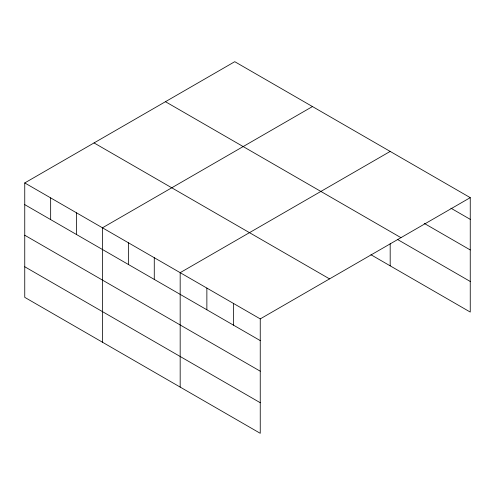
<?xml version="1.0" encoding="UTF-8"?>
<svg xmlns="http://www.w3.org/2000/svg" width="495" height="495" viewBox="0 0 495 495"><rect width="100%" height="100%" fill="white"/><g stroke="black" fill="none" stroke-linecap="round" stroke-linejoin="round"><path stroke-width="0.74" d="M370.922 254.721L470.25 312.067L470.25 197.647L234.754 61.689L24.75 182.933L24.75 297.353L260.246 433.311L260.246 318.898L24.75 182.933M312.469 106.555L102.465 227.799L102.465 342.218M390.184 151.421L180.174 272.671L180.174 387.084M260.246 318.898L470.25 197.647M450.902 208.185L470.25 219.353M424.209 223.369L470.25 249.95M165.454 101.698L400.95 237.662M397.522 239.481L470.25 281.469M94.05 142.925L329.546 278.883M24.75 204.639L260.246 340.603M24.75 235.236L260.246 371.194M24.75 266.756L260.246 402.72M390.184 243.658L390.184 265.84M233.553 303.485L233.553 325.19M206.867 288.078L206.867 309.783M154.273 257.709L154.273 279.415M128.366 242.754L128.366 264.46M76.558 212.844L76.558 234.55M50.657 197.889L50.657 219.594"/></g></svg>
